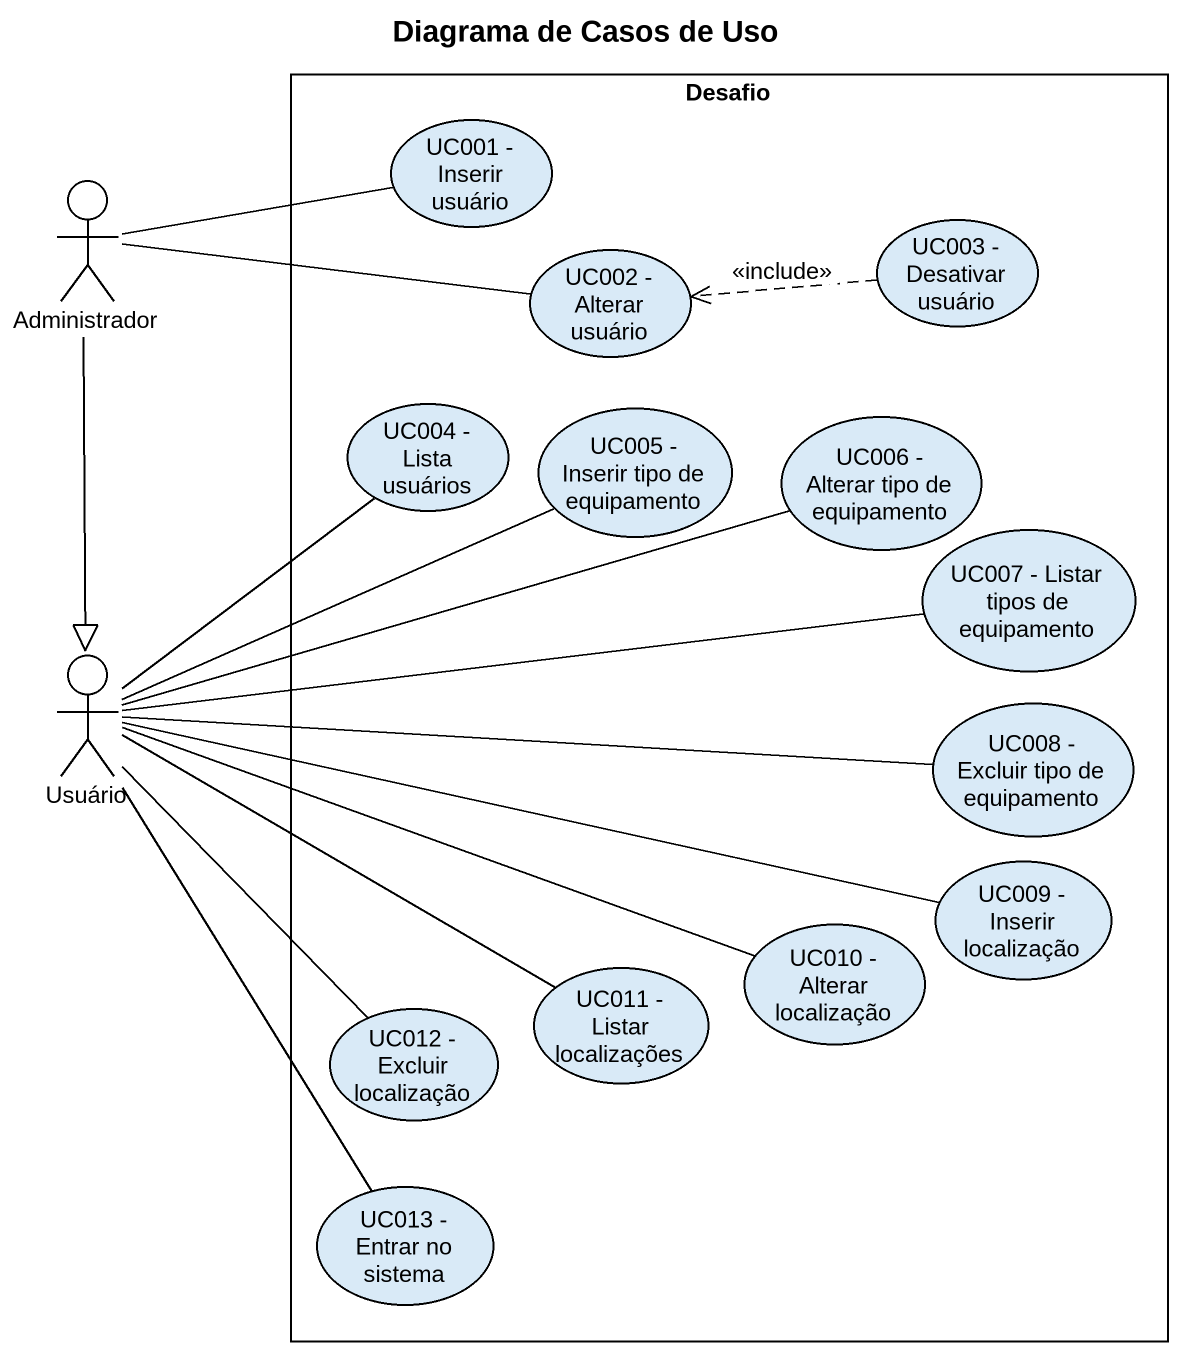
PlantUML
@startuml
title Diagrama de Casos de Uso
rectangle Desafio {
  usecase "UC001 - Inserir usuário" as UC001_Inserir_usuário
  usecase "UC002 - Alterar usuário" as UC002_Alterar_usuário
  usecase "UC003 - Desativar usuário" as UC003_Desativar_usuário
  usecase "UC004 - Lista usuários" as UC004_Lista_usuários
  usecase "UC005 - Inserir tipo de equipamento" as UC005_Inserir_tipo_de
  usecase "UC006 - Alterar tipo de equipamento" as UC006_Alterar_tipo_de
  usecase "UC007 - Listar tipos de equipamento" as UC007_Listar_tipos_de
  usecase "UC008 - Excluir tipo de equipamento" as UC008_Excluir_tipo_de
  usecase "UC009 - Inserir localização" as UC009_Inserir_localização
  usecase "UC011 - Listar localizações" as UC011_Listar_localizações
  usecase "UC010 - Alterar localização" as UC010_Alterar_localização
  usecase "UC012 - Excluir localização" as UC012_Excluir_localização
  usecase "UC013 - Entrar no sistema" as UC013_Entrar_no_sistema
}
actor Administrador
actor Usuário
Administrador -right- UC001_Inserir_usuário
Administrador -right- UC002_Alterar_usuário
Administrador --|> Usuário
UC003_Desativar_usuário .left.> UC002_Alterar_usuário : <<include>>
Usuário -up- UC004_Lista_usuários
Usuário -right- UC005_Inserir_tipo_de
Usuário -right- UC006_Alterar_tipo_de
Usuário -right- UC007_Listar_tipos_de
Usuário -right- UC008_Excluir_tipo_de
Usuário -right- UC009_Inserir_localização
Usuário -right- UC011_Listar_localizações
Usuário -right- UC010_Alterar_localização
Usuário -- UC012_Excluir_localização
Usuário -- UC013_Entrar_no_sistema
@enduml
